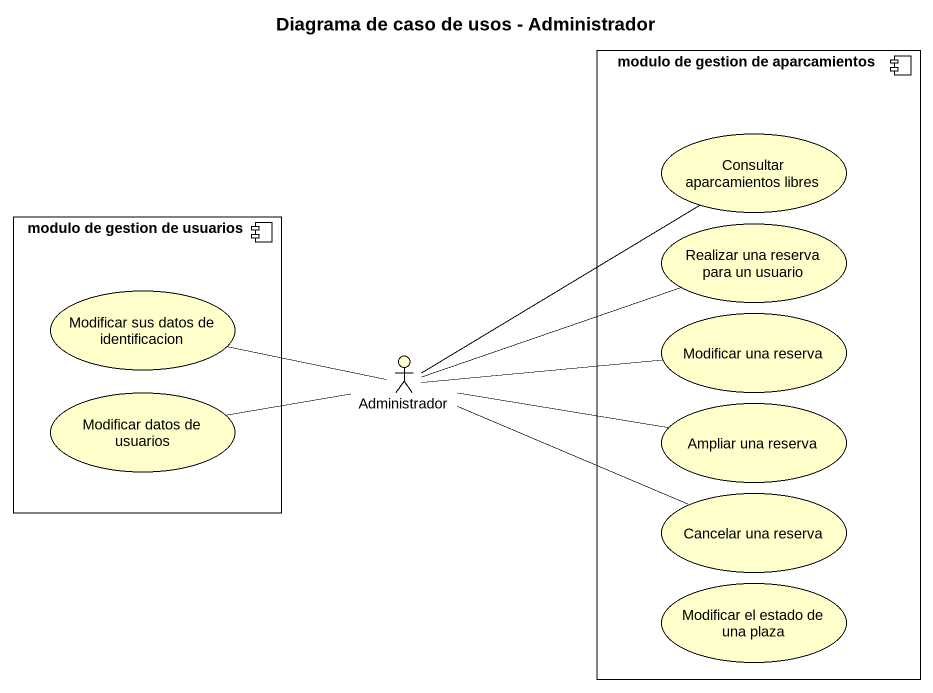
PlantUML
@startuml
title Diagrama de caso de usos - Administrador
component "modulo de gestion de aparcamientos" as modulo_de_gestion_de {
  usecase "Consultar aparcamientos libres" as Consultar_aparcamientos #FFFFCC
  usecase "Realizar una reserva para un usuario" as Realizar_una_reserva_para #FFFFCC
  usecase "Modificar una reserva" as Modificar_una_reserva #FFFFCC
  usecase "Ampliar una reserva" as Ampliar_una_reserva #FFFFCC
  usecase "Cancelar una reserva" as Cancelar_una_reserva #FFFFCC
  usecase "Modificar el estado de una plaza" as Modificar_el_estado_de_una #FFFFCC
}
component "modulo de gestion de usuarios" as modulo_de_gestion_de_2 {
  usecase "Modificar sus datos de identificacion" as Modificar_sus_datos_de #FFFFCC
  usecase "Modificar datos de usuarios" as Modificar_datos_de_usuarios #FFFFCC
}
actor Administrador #FFFFCC
Administrador -up- Consultar_aparcamientos
Administrador -right- Realizar_una_reserva_para
Administrador -left- Modificar_sus_datos_de
Administrador -right- Modificar_una_reserva
Administrador -left- Modificar_datos_de_usuarios
Administrador -right- Ampliar_una_reserva
Administrador -right- Cancelar_una_reserva
@enduml
